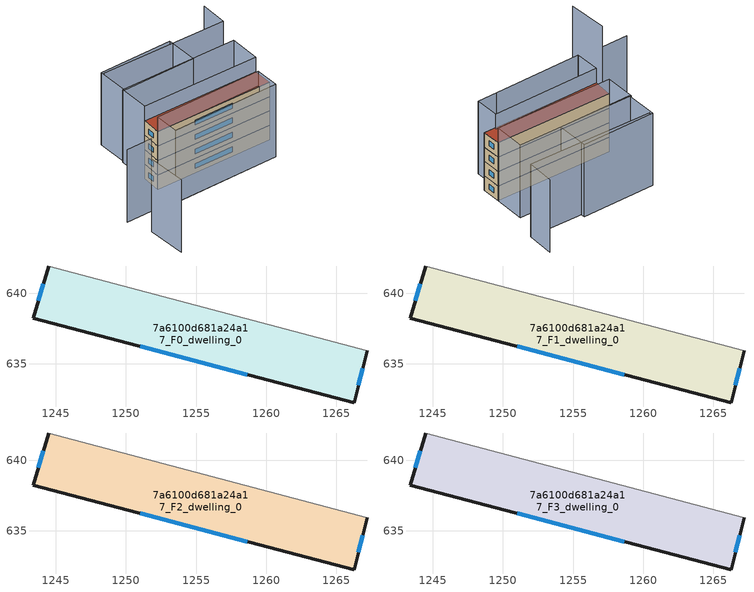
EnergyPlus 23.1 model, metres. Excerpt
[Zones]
7a6100d681a24a17_F0_dwelling_0
 floor ground (EU_floor_Construction): 1267.18,635.91 1266.27,632.21 1243.39,638.24 1244.51,641.94 z0
 wall outside (EU_wall_Construction): 1244.51,641.94 1243.39,638.24 1266.27,632.21 1267.18,635.91 z0:3
 wall adiabatic (EU_wall_Construction): 1267.18,635.91 1244.51,641.94 z0:3
 window (EU_Window_Construction): 1266.57,633.45 1266.87,634.68 / 1251.01,636.23 1258.64,634.22 / 1244.13,640.71 1243.76,639.48 z1:2
7a6100d681a24a17_F1_dwelling_0
 floor to 7a6100d681a24a17_F0_dwelling_0 (EU_floor_Construction): 1267.18,635.91 1266.27,632.21 1243.39,638.24 1244.51,641.94 z3
 wall outside (EU_wall_Construction): 1244.51,641.94 1243.39,638.24 1266.27,632.21 1267.18,635.91 z3:6
 wall adiabatic (EU_wall_Construction): 1267.18,635.91 1244.51,641.94 z3:6
 window (EU_Window_Construction): 1266.57,633.45 1266.87,634.68 / 1251.01,636.23 1258.64,634.22 / 1244.13,640.71 1243.76,639.48 z4:5
7a6100d681a24a17_F2_dwelling_0
 floor to 7a6100d681a24a17_F1_dwelling_0 (EU_floor_Construction): 1267.18,635.91 1266.27,632.21 1243.39,638.24 1244.51,641.94 z6
 wall outside (EU_wall_Construction): 1244.51,641.94 1243.39,638.24 1266.27,632.21 1267.18,635.91 z6:9
 wall adiabatic (EU_wall_Construction): 1267.18,635.91 1244.51,641.94 z6:9
 window (EU_Window_Construction): 1266.57,633.45 1266.87,634.68 / 1251.01,636.23 1258.64,634.22 / 1244.13,640.71 1243.76,639.48 z7:8
7a6100d681a24a17_F3_dwelling_0
 floor to 7a6100d681a24a17_F2_dwelling_0 (EU_floor_Construction): 1267.18,635.91 1266.27,632.21 1243.39,638.24 1244.51,641.94 z9
 wall outside (EU_wall_Construction): 1244.51,641.94 1243.39,638.24 1266.27,632.21 1267.18,635.91 z9:12
 wall adiabatic (EU_wall_Construction): 1267.18,635.91 1244.51,641.94 z9:12
 window (EU_Window_Construction): 1266.57,633.45 1266.87,634.68 / 1251.01,636.23 1258.64,634.22 / 1244.13,640.71 1243.76,639.48 z10:11
 roof outside (EU_roof_Construction): 1266.27,632.21 1267.18,635.91 1244.51,641.94 1243.39,638.24 z12
shading: 1242.35,633.53 1259.22,629.36 / 1232.88,636.58 1237.89,635.36 / 1233.27,631.66 1231.7,624.11 / 1273.47,651.8 1272.03,646.57 / 1272.03,646.57 1247.92,653.21 / 1263.07,628.41 1242.23,633.56 / 1242.23,633.56 1243.39,638.24 / 1243.39,638.24 1264.23,633.09 / 1264.23,633.09 1263.07,628.41 / 1267.18,635.91 1244.51,641.94 / 1244.51,641.94 1246.07,647.81 / 1246.07,647.81 1268.74,641.78 / 1268.74,641.78 1267.18,635.91 / 1260.42,643.94 1246.18,647.48 / 1246.18,647.48 1247.72,653.68 / 1247.72,653.68 1261.96,650.14 / 1261.96,650.14 1260.42,643.94 z0:15
[Building]
EU S2 Campaign: North Axis=0; Terrain=City; Solar Distribution=FullExterior
[Site:Location]
Bologna: Latitude=44.5; Longitude=11.25; Time Zone=1; Elevation=37
[SizingPeriod:WeatherFileDays]
AnnualSizingPeriod: Begin Month=1; Begin Day of Month=1; End Month=12; End Day of Month=31; Day of Week for Start Day=Monday; Use Weather File Daylight Saving Period=No; Use Weather File Rain and Snow Indicators=No
[MATERIAL]
EU_InternalMass_Material: Roughness=MediumRough; Thickness=0.1; Conductivity=1; Density=1800; Specific Heat=900; Thermal Absorptance=0.9; Solar Absorptance=0.7; Visible Absorptance=0.7
[MATERIAL:NOMASS] Roughness=MediumRough; Thermal Absorptance=0.9; Solar Absorptance=0.7; Visible Absorptance=0.7
Name | Thermal Resistance
EU_wall_NoMass | 0.937881
EU_roof_NoMass | 0.548572
EU_floor_NoMass | 0.71348
[WINDOWMATERIAL:SIMPLEGLAZINGSYSTEM]
EU_Window_SimpleGlazing: UFactor=4.25633; Solar Heat Gain Coefficient=0.85; Visible Transmittance=0.85
[CONSTRUCTION]
EU_wall_Construction: EU_wall_NoMass
EU_roof_Construction: EU_roof_NoMass
EU_floor_Construction: EU_floor_NoMass
EU_Window_Construction: EU_Window_SimpleGlazing
EU_InternalMass_Construction: EU_InternalMass_Material
[ZONE] Type=1; Multiplier=1; Ceiling Height=autocalculate; Volume=271.154; Floor Area=autocalculate; Part of Total Floor Area=Yes
7a6100d681a24a17_F0_dwelling_0; 7a6100d681a24a17_F1_dwelling_0; 7a6100d681a24a17_F2_dwelling_0; 7a6100d681a24a17_F3_dwelling_0
[INTERNALMASS] Construction=EU_InternalMass_Construction; Surface Area=90.3842
Name | Zone or ZoneList
7a6100d681a24a17_F0_dwelling_0_EU_InternalMass | 7a6100d681a24a17_F0_dwelling_0
7a6100d681a24a17_F1_dwelling_0_EU_InternalMass | 7a6100d681a24a17_F1_dwelling_0
7a6100d681a24a17_F2_dwelling_0_EU_InternalMass | 7a6100d681a24a17_F2_dwelling_0
7a6100d681a24a17_F3_dwelling_0_EU_InternalMass | 7a6100d681a24a17_F3_dwelling_0
[OTHEREQUIPMENT] Fuel Type=Electricity; Design Level Calculation Method=Watts/Area; Power per Zone Floor Area=1; Fraction Latent=0; Fraction Radiant=0; Fraction Lost=0; Carbon Dioxide Generation Rate=0; EndUse Subcategory=EU_Step8_InternalGains
Name | Zone or ZoneList or Space or SpaceList | Schedule
EU_Step8_InternalGain_7a6100d681a24a17_F0_dwelling_0_f000 | 7a6100d681a24a17_F0_dwelling_0 | EU_Step8_GainSchedule_7a6100d681a24a17_F0_dwelling_0_f000
EU_Step8_InternalGain_7a6100d681a24a17_F1_dwelling_0_f000 | 7a6100d681a24a17_F1_dwelling_0 | EU_Step8_GainSchedule_7a6100d681a24a17_F1_dwelling_0_f000
EU_Step8_InternalGain_7a6100d681a24a17_F2_dwelling_0_f000 | 7a6100d681a24a17_F2_dwelling_0 | EU_Step8_GainSchedule_7a6100d681a24a17_F2_dwelling_0_f000
EU_Step8_InternalGain_7a6100d681a24a17_F3_dwelling_0_f000 | 7a6100d681a24a17_F3_dwelling_0 | EU_Step8_GainSchedule_7a6100d681a24a17_F3_dwelling_0_f000
[ZONEVENTILATION:DESIGNFLOWRATE] Schedule=EU_AlwaysOn; Design Flow Rate Calculation Method=AirChanges/Hour; Air Changes per Hour=0.687892; Ventilation Type=Natural; Fan Pressure Rise=0; Fan Total Efficiency=1; Constant Term Coefficient=1; Temperature Term Coefficient=0; Velocity Term Coefficient=0; Velocity Squared Term Coefficient=0; Minimum Indoor Temperature=-100; Maximum Indoor Temperature=100; Delta Temperature=-100; Minimum Outdoor Temperature=-100; Maximum Outdoor Temperature=100; Maximum Wind Speed=40
Name | Zone or ZoneList or Space or SpaceList
EU_ConstantAir_7a6100d681a24a17_F0_dwelling_0 | 7a6100d681a24a17_F0_dwelling_0
EU_ConstantAir_7a6100d681a24a17_F1_dwelling_0 | 7a6100d681a24a17_F1_dwelling_0
EU_ConstantAir_7a6100d681a24a17_F2_dwelling_0 | 7a6100d681a24a17_F2_dwelling_0
EU_ConstantAir_7a6100d681a24a17_F3_dwelling_0 | 7a6100d681a24a17_F3_dwelling_0
[HVACTEMPLATE:THERMOSTAT] Constant Heating Setpoint=20; Constant Cooling Setpoint=50
EU_HeatOnly_7a6100d681a24a17_F0_dwelling_0; EU_HeatOnly_7a6100d681a24a17_F1_dwelling_0; EU_HeatOnly_7a6100d681a24a17_F2_dwelling_0; EU_HeatOnly_7a6100d681a24a17_F3_dwelling_0
[HVACTEMPLATE:ZONE:IDEALLOADSAIRSYSTEM] System Availability Schedule=EU_AlwaysOn; Maximum Heating Supply Air Temperature=50; Minimum Cooling Supply Air Temperature=13; Maximum Heating Supply Air Humidity Ratio=0.0156; Minimum Cooling Supply Air Humidity Ratio=0.0077; Heating Limit=NoLimit; Cooling Limit=NoLimit; Heating Availability Schedule=EU_AlwaysOn; Cooling Availability Schedule=EU_CoolingOff; Dehumidification Control Type=ConstantSensibleHeatRatio; Cooling Sensible Heat Ratio=0.7; Dehumidification Setpoint=60; Humidification Control Type=None; Humidification Setpoint=30; Outdoor Air Method=None; Outdoor Air Flow Rate per Person=0.00944; Outdoor Air Flow Rate per Zone Floor Area=0; Outdoor Air Flow Rate per Zone=0; Demand Controlled Ventilation Type=None; Outdoor Air Economizer Type=NoEconomizer; Heat Recovery Type=None; Sensible Heat Recovery Effectiveness=0.7; Latent Heat Recovery Effectiveness=0.65
Name | Template Thermostat
7a6100d681a24a17_F0_dwelling_0 | EU_HeatOnly_7a6100d681a24a17_F0_dwelling_0
7a6100d681a24a17_F1_dwelling_0 | EU_HeatOnly_7a6100d681a24a17_F1_dwelling_0
7a6100d681a24a17_F2_dwelling_0 | EU_HeatOnly_7a6100d681a24a17_F2_dwelling_0
7a6100d681a24a17_F3_dwelling_0 | EU_HeatOnly_7a6100d681a24a17_F3_dwelling_0
[SIZING:ZONE] Zone Cooling Design Supply Air Temperature Input Method=SupplyAirTemperature; Zone Cooling Design Supply Air Temperature=13; Zone Heating Design Supply Air Temperature Input Method=SupplyAirTemperature; Zone Heating Design Supply Air Temperature=50; Zone Cooling Design Supply Air Humidity Ratio=0.008; Zone Heating Design Supply Air Humidity Ratio=0.008; Cooling Design Air Flow Method=DesignDay; Cooling Design Air Flow Rate=0; Cooling Minimum Air Flow per Zone Floor Area=0.000762; Cooling Minimum Air Flow=0; Cooling Minimum Air Flow Fraction=0.2; Heating Design Air Flow Method=DesignDay; Heating Design Air Flow Rate=0; Heating Maximum Air Flow per Zone Floor Area=0.002032; Heating Maximum Air Flow=0.141576; Heating Maximum Air Flow Fraction=0.3; Account for Dedicated Outdoor Air System=No; Dedicated Outdoor Air System Control Strategy=NeutralSupplyAir; Dedicated Outdoor Air Low Setpoint Temperature for Design=autosize; Dedicated Outdoor Air High Setpoint Temperature for Design=autosize; Zone Load Sizing Method=Sensible Load Only No Latent Load; Zone Latent Cooling Design Supply Air Humidity Ratio Input Method=HumidityRatioDifference; Zone Cooling Design Supply Air Humidity Ratio Difference=0.005; Zone Latent Heating Design Supply Air Humidity Ratio Input Method=HumidityRatioDifference; Zone Humidification Design Supply Air Humidity Ratio Difference=0.005
7a6100d681a24a17_F0_dwelling_0; 7a6100d681a24a17_F1_dwelling_0; 7a6100d681a24a17_F2_dwelling_0; 7a6100d681a24a17_F3_dwelling_0
[SCHEDULE:CONSTANT]
Name | Hourly Value
EU_AlwaysOn | 1
EU_CoolingOff | 0
[SCHEDULE:FILE] Column Number=1; Rows to Skip at Top=0; Number of Hours of Data=8760; Column Separator=Comma; Interpolate to Timestep=No; Minutes per Item=60; Adjust Schedule for Daylight Savings=Yes
Name | File
EU_Step8_GainSchedule_7a6100d681a24a17_F0_dwelling_0_f000 | ../../schedules/7a6100d681a24a17/7a6100d681a24a17_F0_dwelling_0_f000_gain.csv
EU_Step8_GainSchedule_7a6100d681a24a17_F1_dwelling_0_f000 | ../../schedules/7a6100d681a24a17/7a6100d681a24a17_F1_dwelling_0_f000_gain.csv
EU_Step8_GainSchedule_7a6100d681a24a17_F2_dwelling_0_f000 | ../../schedules/7a6100d681a24a17/7a6100d681a24a17_F2_dwelling_0_f000_gain.csv
EU_Step8_GainSchedule_7a6100d681a24a17_F3_dwelling_0_f000 | ../../schedules/7a6100d681a24a17/7a6100d681a24a17_F3_dwelling_0_f000_gain.csv
